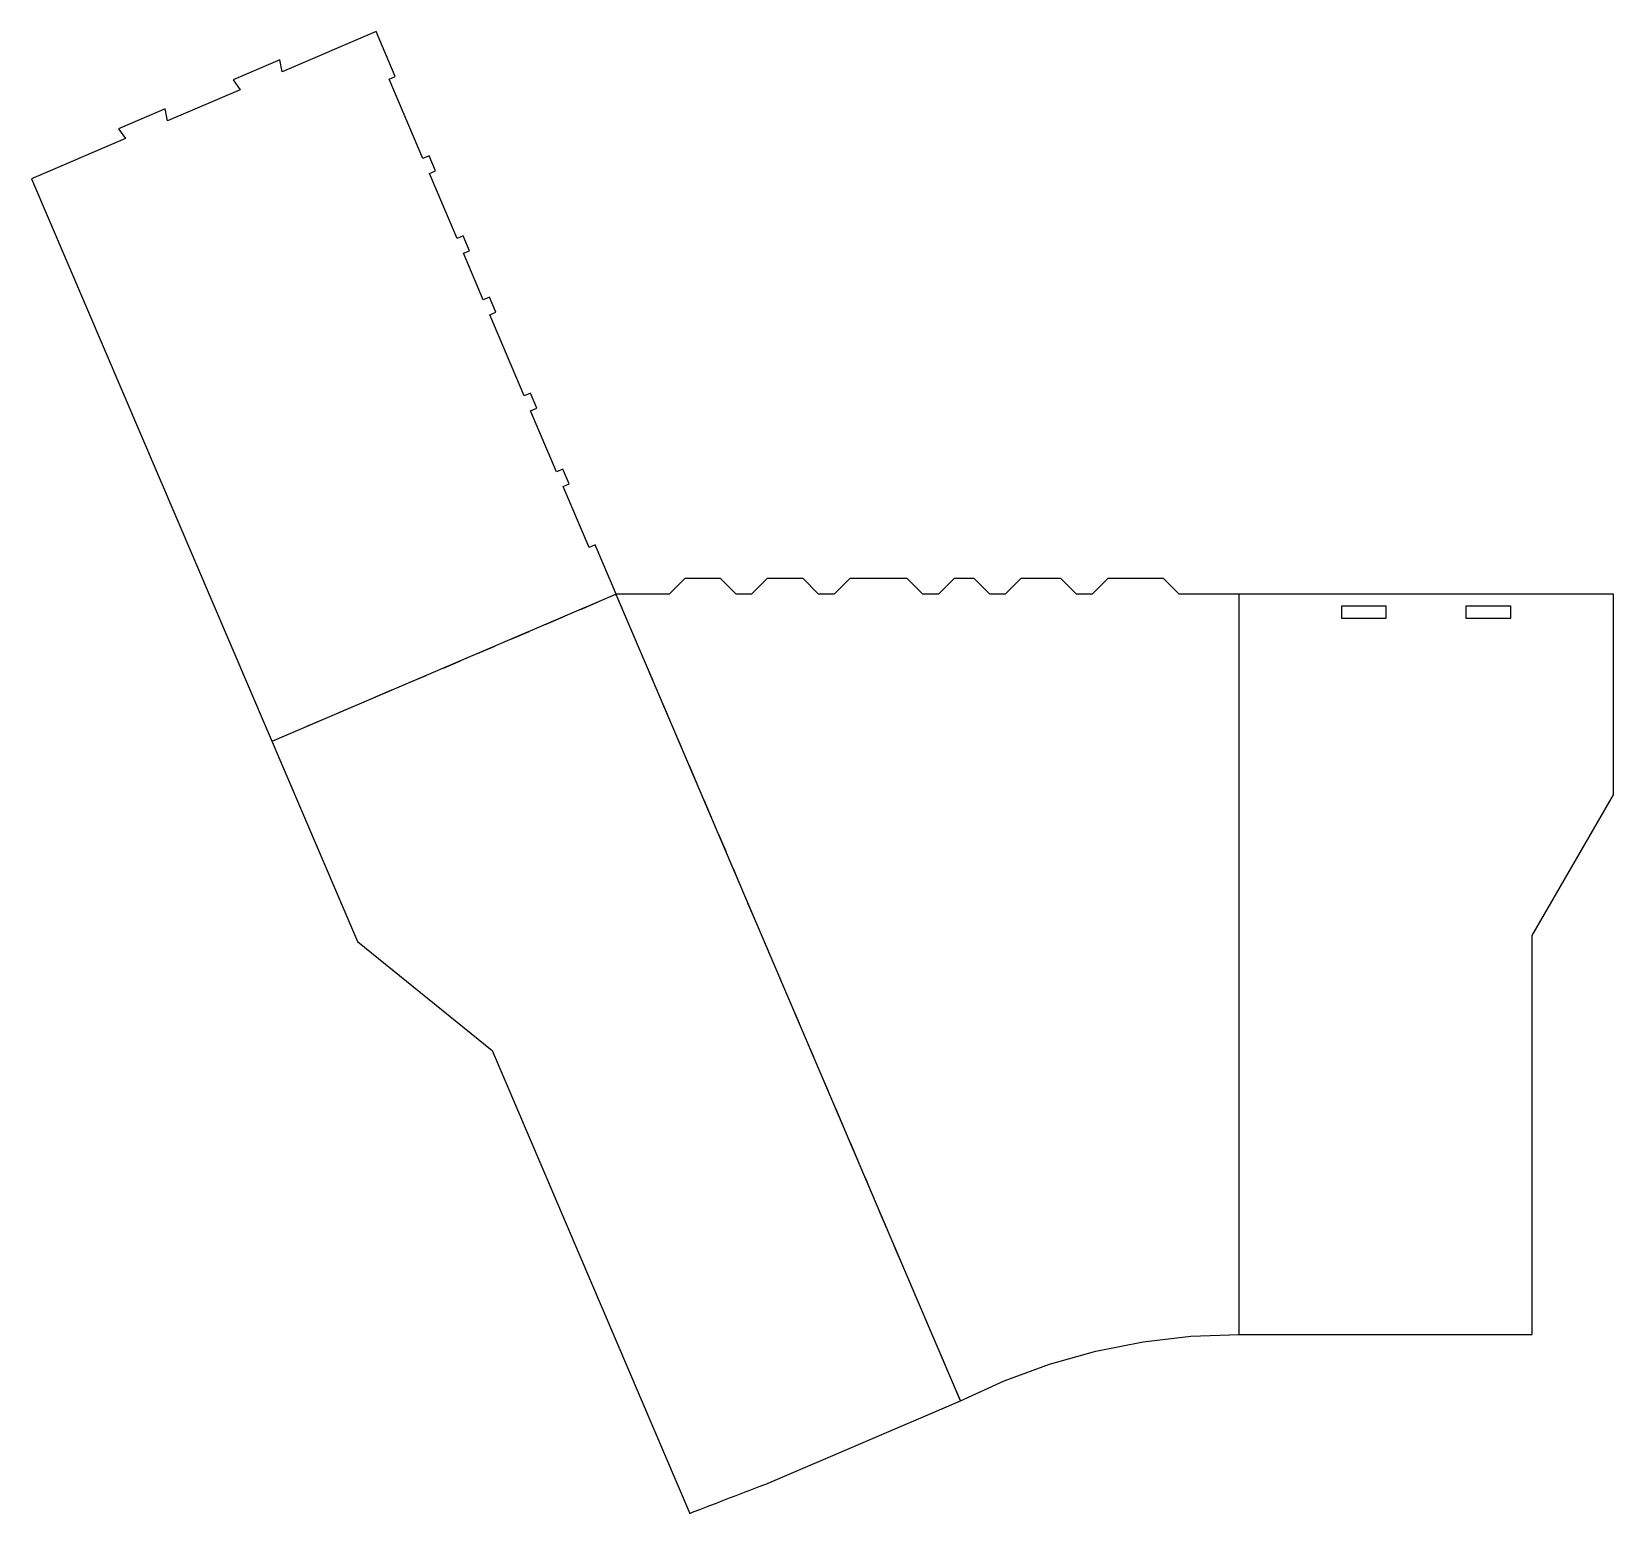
# Model space of a CAD drawing. Header units: metres. Extents: x 0 to 424, y 0 to 398.
import ezdxf

# ---------------------------------------------------------------- set-up
doc = ezdxf.new("R2010")
doc.units = ezdxf.units.M

msp = doc.modelspace()

# ---------------------------------------------------------------- linework, layer by layer
at = {"layer": 'CUT'}
for points in [[(-0.09843, 358.09969), (87.32818, 153.34632), (123.52471, 124.12778), (176.56647, -0.09617), (177.51732, 0.27299), (179.28391, 0.95838), (181.0507, 1.64323), (181.93417, 1.98545), (183.70128, 2.66947), (184.58492, 3.01127), (186.35235, 3.69444), (187.23615, 4.0358), (189.00391, 4.7181), (189.88787, 5.05902), (191.65597, 5.74043), (192.54011, 6.08091), (194.30855, 6.76141), (195.19286, 7.10142), (196.96295, 7.78149), (249.18937, 30.08139), (260.95464, 35.47159), (273.10056, 39.9258), (285.55701, 43.41868), (298.24803, 45.92892), (311.09623, 47.44122), (324.02472, 47.9464), (402.66232, 47.9464), (402.66232, 155.00535), (424.47755, 192.79043), (424.47755, 246.63954), (307.95432, 246.63954), (303.75432, 250.83954), (288.73891, 250.83954), (284.53891, 246.63954), (280.40105, 246.63954), (276.20105, 250.83954), (265.44511, 250.83954), (261.24511, 246.63954), (257.10724, 246.63954), (252.90724, 250.83954), (247.49573, 250.83954), (243.29573, 246.63954), (239.15786, 246.63954), (234.95786, 250.83954), (219.49573, 250.83954), (215.29573, 246.63954), (211.15786, 246.63954), (206.95786, 250.83954), (197.36254, 250.83954), (193.16254, 246.63954), (189.02467, 246.63954), (184.82467, 250.83954), (175.22934, 250.83954), (171.02934, 246.63954), (156.80327, 246.63954), (151.17524, 259.82041), (149.51982, 259.11357), (142.53661, 275.46829), (144.19202, 276.17512), (142.48383, 280.1757), (140.82842, 279.46886), (133.8452, 295.82358), (135.50061, 296.53042), (133.79243, 300.53099), (132.13702, 299.82416), (122.84999, 321.57441), (124.5054, 322.28124), (122.79721, 326.28182), (121.1418, 325.57498), (115.80151, 338.08196), (117.45692, 338.7888), (115.74874, 342.78937), (114.09333, 342.08254), (106.65435, 359.50463), (108.30976, 360.21146), (106.60158, 364.21204), (104.94617, 363.5052), (95.83456, 384.84462), (97.48997, 385.55145), (92.3556, 397.57617), (67.15949, 386.81781), (66.56159, 390.01484), (53.97404, 384.64014), (55.8697, 381.99724), (36.38747, 373.67862), (35.78957, 376.87565), (23.20202, 371.50095), (25.09768, 368.85805), (-0.09843, 358.09969)], [(351.45802, 240.18954), (363.50802, 240.18954), (363.50802, 243.41454), (351.45802, 243.41454), (351.45802, 240.18954)], [(384.91779, 240.18954), (396.96779, 240.18954), (396.96779, 243.41454), (384.91779, 243.41454), (384.91779, 240.18954)]]:
    msp.add_lwpolyline(points, close=True, dxfattribs=at)
at = {"layer": 'SCORE'}
for p, q in [((156.40492, 246.41559), (156.75374, 246.56454)), ((156.75374, 246.56454), (158.71717, 241.96617)), ((147.20819, 242.48873), (151.80656, 244.45216)), ((324.02326, 238.0214), (324.02326, 243.0214)), ((138.01147, 238.56187), (142.60983, 240.5253)), ((128.81474, 234.635), (133.41311, 236.59844)), ((160.68061, 237.36781), (162.64404, 232.76945)), ((119.61802, 230.70814), (124.21638, 232.67157)), ((324.02326, 228.0214), (324.02326, 233.0214)), ((110.42129, 226.78128), (115.01966, 228.74471)), ((164.60747, 228.17109), (166.5709, 223.57272)), ((92.02785, 218.92755), (96.62621, 220.89098)), ((101.22457, 222.85441), (105.82293, 224.81785)), ((324.02326, 218.0214), (324.02326, 223.0214)), ((82.83112, 215.00069), (87.42948, 216.96412)), ((168.53433, 218.97436), (170.49776, 214.376)), ((73.6344, 211.07383), (78.23276, 213.03726)), ((324.02326, 208.0214), (324.02326, 213.0214)), ((64.43767, 207.14696), (69.03603, 209.11039)), ((172.46119, 209.77764), (174.42463, 205.17927)), ((176.38806, 200.58091), (178.35149, 195.98255)), ((324.02326, 198.0214), (324.02326, 203.0214)), ((180.31492, 191.38419), (182.27835, 186.78583)), ((324.02326, 188.0214), (324.02326, 193.0214)), ((324.02326, 178.0214), (324.02326, 183.0214)), ((184.24178, 182.18746), (186.20522, 177.5891)), ((188.16865, 172.99074), (190.13208, 168.39238)), ((324.02326, 168.0214), (324.02326, 173.0214)), ((192.09551, 163.79401), (194.05894, 159.19565)), ((324.02326, 158.0214), (324.02326, 163.0214)), ((196.02237, 154.59729), (197.98581, 149.99893)), ((324.02326, 148.0214), (324.02326, 153.0214)), ((199.94924, 145.40056), (201.91267, 140.8022)), ((324.02326, 138.0214), (324.02326, 143.0214)), ((203.8761, 136.20384), (205.83953, 131.60548)), ((324.02326, 128.0214), (324.02326, 133.0214)), ((207.80296, 127.00711), (209.76639, 122.40875)), ((324.02326, 118.0214), (324.02326, 123.0214)), ((211.72983, 117.81039), (213.69326, 113.21203)), ((324.02326, 108.0214), (324.02326, 113.0214)), ((215.65669, 108.61367), (217.62012, 104.0153)), ((324.02326, 98.0214), (324.02326, 103.0214)), ((219.58355, 99.41694), (221.54698, 94.81858)), ((223.51042, 90.22022), (225.47385, 85.62185)), ((324.02326, 88.0214), (324.02326, 93.0214)), ((227.43728, 81.02349), (229.40071, 76.42513)), ((324.02326, 78.0214), (324.02326, 83.0214)), ((324.02326, 68.0214), (324.02326, 73.0214)), ((231.36414, 71.82677), (233.32757, 67.2284)), ((235.29101, 62.63004), (237.25444, 58.03168)), ((324.02326, 58.0214), (324.02326, 63.0214)), ((239.21787, 53.43332), (241.1813, 48.83495)), ((324.02326, 48.0214), (324.02326, 53.0214)), ((243.14473, 44.23659), (245.10816, 39.63823)), ((247.07159, 35.03987), (249.03503, 30.44151))]:
    msp.add_line(p, q, dxfattribs=at)
at = {"layer": 'SCORE2'}
for p, q in [((64.43767, 207.14696), (156.75374, 246.56454)), ((156.75374, 246.56454), (249.15943, 30.15016)), ((324.02326, 48.0214), (324.02326, 246.56454))]:
    msp.add_line(p, q, dxfattribs=at)

doc.saveas('drawing.dxf')
